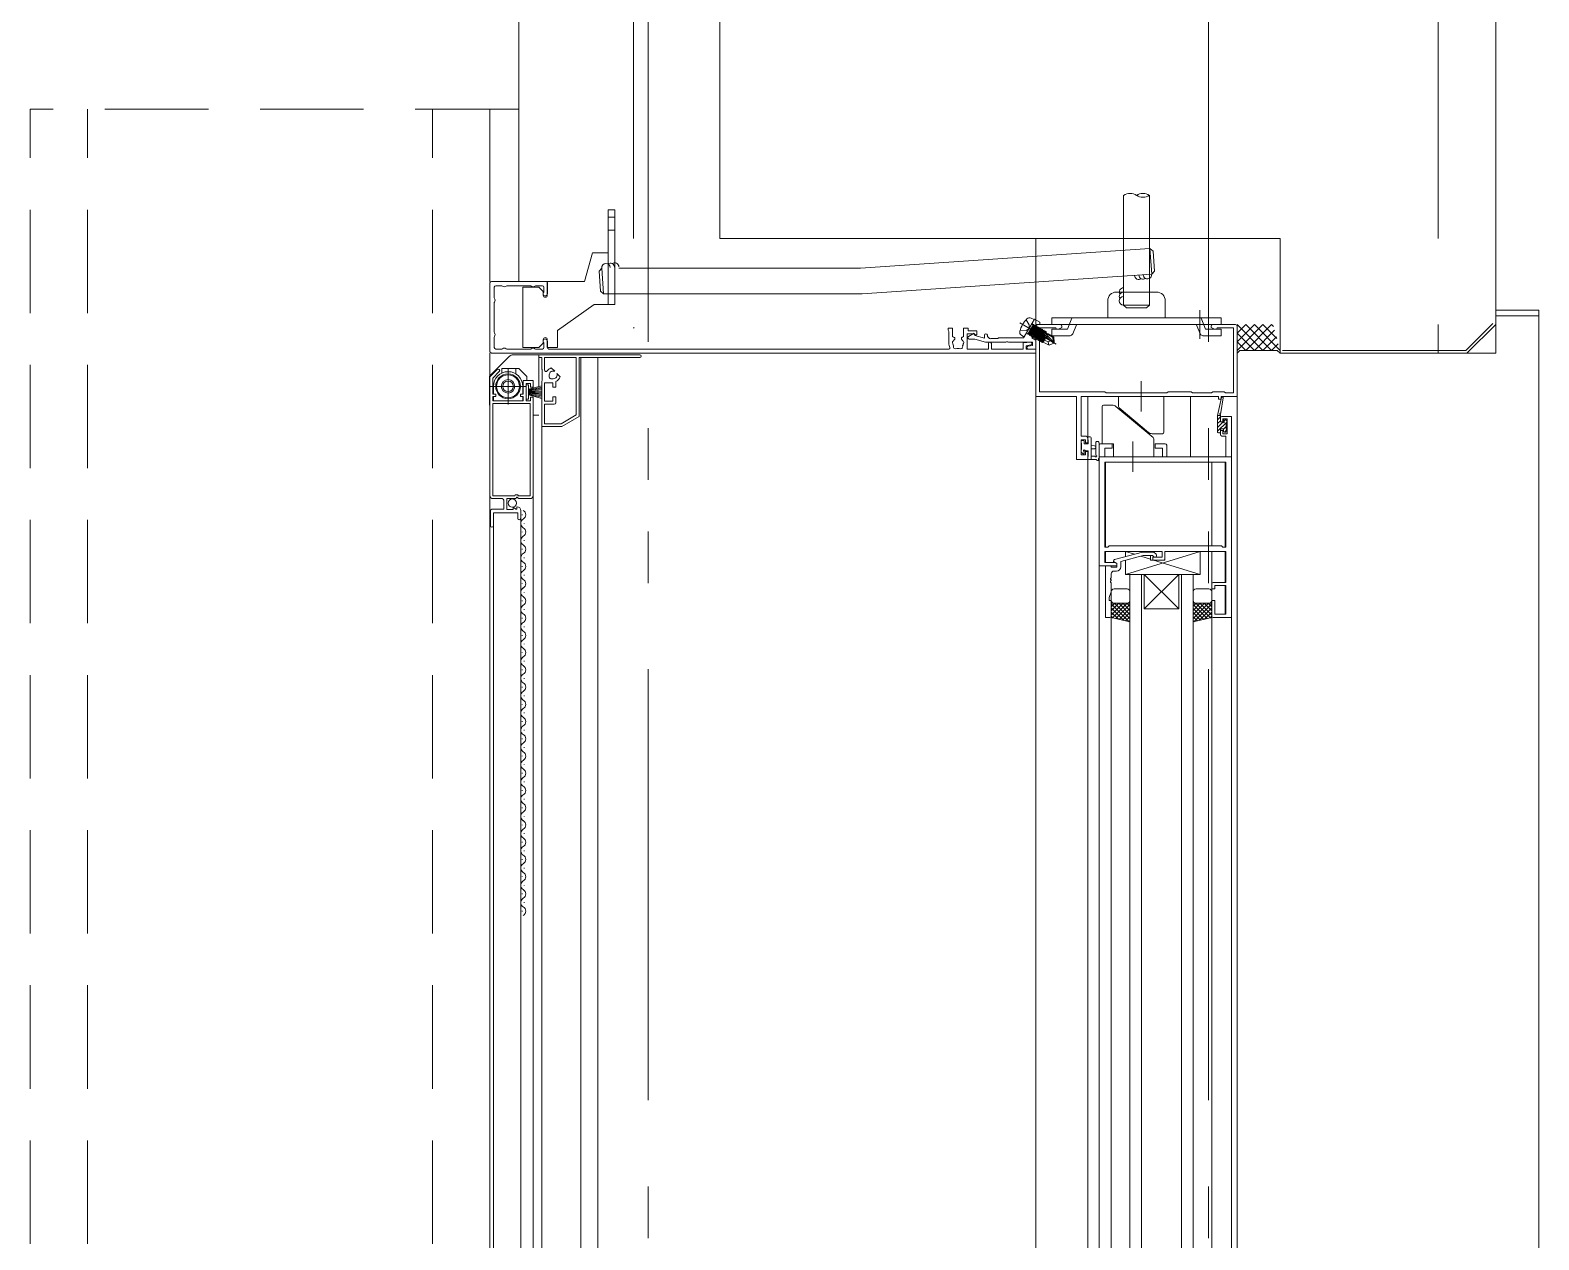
# Model space of a CAD drawing. Units: millimetres at full size. Extents: x -12803 to 120774, y -9413 to 101127.
# Drawn here: x 115659 to 116184, y 10758 to 11179 of the extents above; entities that cross this region are included whole.
import ezdxf

# ---------------------------------------------------------------- set-up
doc = ezdxf.new("R2010")
doc.units = ezdxf.units.MM
doc.header["$LTSCALE"] = 30
for name, pattern in [('DASHED1', [1.8, 1.2, -0.6]), ('DASHED3', [4, 3, -1]), ('DOUBLE_CHAIN1', [8.8, 5, -1, 0.6, -0.6, 0.6, -1])]:
    doc.linetypes.add(name, pattern=pattern)
doc.layers.add('0-0_NoName', color=7, linetype='Continuous')
for name, color, linetype, lineweight in [('2-0_通芯', 7, 'DOUBLE_CHAIN1', 15), ('2-1_躯体', 7, 'Continuous', 15), ('2-3_間仕切り', 7, 'Continuous', 15), ('2-A_建具', 7, 'Continuous', 15)]:
    doc.layers.add(name, color=color, linetype=linetype, lineweight=lineweight)

# ---------------------------------------------------------------- blocks, each defined once
blk = doc.blocks.new('グループ部品-732')
at = {"layer": '2-1_躯体', "linetype": 'DASHED3'}
blk.add_line((116149.36, 12036.41), (116149.36, 11066.41), dxfattribs=at)
at = {"layer": '2-1_躯体'}
for p, q in [((116169.36, 12036.41), (116169.36, 11066.41)), ((115899.36, 11276.41), (115899.36, 11106.41)), ((116094.36, 11066.41), (116169.36, 11066.41))]:
    blk.add_line(p, q, dxfattribs=at)
blk.add_lwpolyline([(115899.36, 11106.41), (116094.36, 11106.41), (116094.36, 11066.41)], dxfattribs=at)
at = {"layer": '2-3_間仕切り'}
for p, q in [((115869.36, 11246.41), (115869.36, 11106.41)), ((115829.36, 11206.41), (115829.36, 11091.41))]:
    blk.add_line(p, q, dxfattribs=at)
at = {"layer": '2-A_建具', "linetype": 'DASHED1'}
for p, q in [((115659.36, 10216.41), (115659.36, 11151.41)), ((115829.36, 11151.41), (115659.36, 11151.41)), ((115679.36, 10216.41), (115679.36, 11151.41)), ((115799.36, 10216.41), (115799.36, 11151.41))]:
    blk.add_line(p, q, dxfattribs=at)
at = {"layer": '2-A_建具'}
for p, q in [((115819.36, 11151.41), (115819.36, 11091.41)), ((116039.86, 11121.41), (116039.86, 11083.21)), ((116048.86, 11121.41), (116048.86, 11083.21)), ((115860.51, 11116.41), (115860.51, 11083.41)), ((115862.81, 11116.41), (115860.51, 11116.41)), ((115862.81, 11083.41), (115862.81, 11116.41)), ((115862.81, 11113.76), (115860.51, 11113.76)), ((115862.81, 11109.26), (115860.51, 11109.26)), ((115989.36, 11106.41), (116084.36, 11106.41)), ((116009.36, 10296.41), (116009.36, 11106.41)), ((115854.99, 11101.41), (115852.31, 11091.41)), ((115854.99, 11101.41), (115860.51, 11101.41)), ((116049.05, 11102.9), (115948.25, 11096.1)), ((116049.66, 11093.92), (116049.05, 11102.9)), ((115858.25, 11096.1), (115857.32, 11095.03)), ((115858.25, 11096.1), (115858.86, 11087.12)), ((115948.25, 11096.1), (115864.24, 11096.1)), ((116049.66, 11093.92), (115948.86, 11087.12)), ((116049.66, 11093.92), (116050.59, 11094.99)), ((115819.36, 11066.91), (115819.36, 11090.91)), ((115852.31, 11091.41), (115819.86, 11091.41)), ((115836.41, 11089.41), (115830.81, 11089.41)), ((115830.81, 11089.41), (115830.81, 11068.41)), ((115837.91, 11087.91), (115836.41, 11089.41)), ((115839.31, 11091.41), (115839.31, 11086.61)), ((115839.36, 11090.91), (115839.36, 11087.16)), ((115837.91, 11086.61), (115837.91, 11087.91)), ((115855.66, 11083.41), (115862.81, 11083.41)), ((115948.86, 11087.12), (115858.86, 11087.12)), ((116034.36, 11078.71), (116034.36, 11084.71)), ((116037.36, 11087.71), (116051.36, 11087.71)), ((116039.86, 11083.21), (116040.86, 11082.21)), ((116039.86, 11083.21), (116048.86, 11083.21)), ((116054.36, 11078.71), (116054.36, 11084.71)), ((116008.71, 11078.14), (116005.21, 11072.08)), ((116008.71, 11078.14), (116007.69, 11078.62)), ((116014.86, 11078.71), (116073.86, 11078.71)), ((116014.86, 11076.41), (116014.86, 11078.71)), ((116020.96, 11076.34), (116021.89, 11078.64)), ((116066.36, 11081.41), (116066.36, 11071.41)), ((116073.86, 11076.41), (116073.86, 11078.71)), ((116169.36, 11081.41), (116184.36, 11081.41)), ((116169.36, 11079.41), (116184.36, 11079.41)), ((116184.36, 10321.41), (116184.36, 11081.41)), ((115869.56, 11075.21), (115869.36, 11075.41)), ((116007.96, 11074.53), (116003.71, 11076.99)), ((116005.21, 11072.08), (116004.29, 11072.72)), ((116006.52, 11073.36), (116006.7, 11073.26)), ((116008.55, 11076.47), (116006.57, 11073.05)), ((116006.65, 11073), (116007.03, 11073.22)), ((116007.46, 11074.59), (116007.03, 11073.22)), ((116007.1, 11073.18), (116007.03, 11073.22)), ((116007.25, 11072.65), (116008.63, 11076.43)), ((116007.25, 11072.65), (116007.63, 11072.87)), ((116008.63, 11075.99), (116007.63, 11072.87)), ((116007.71, 11072.83), (116007.63, 11072.87)), ((116007.71, 11072.83), (116008.7, 11075.95)), ((116007.71, 11072.39), (116007.86, 11072.3)), ((116007.86, 11072.3), (116009.23, 11076.08)), ((116007.86, 11072.3), (116008.24, 11072.52)), ((116009.23, 11075.64), (116008.24, 11072.52)), ((116008.32, 11072.48), (116008.24, 11072.52)), ((116008.25, 11076.36), (116008.43, 11076.26)), ((116008.55, 11076.47), (116008.63, 11076.43)), ((116008.63, 11076.43), (116008.63, 11075.99)), ((116008.7, 11075.95), (116008.63, 11075.99)), ((116009.08, 11076.17), (116008.7, 11075.95)), ((116009.87, 11073.43), (116008.83, 11074.03)), ((116010.29, 11075.47), (116008.92, 11071.69)), ((116008.92, 11072.13), (116009.92, 11075.25)), ((116009.07, 11071.6), (116010.45, 11075.38)), ((116009.08, 11076.17), (116009.23, 11076.08)), ((116009.23, 11076.08), (116009.23, 11075.64)), ((116009.31, 11075.6), (116009.23, 11075.64)), ((116009.69, 11075.82), (116009.31, 11075.6)), ((116017.86, 11076.41), (116009.36, 11076.41)), ((116010.45, 11074.94), (116009.45, 11071.82)), ((116010.9, 11075.12), (116009.53, 11071.34)), ((116009.53, 11071.78), (116010.52, 11074.9)), ((116009.68, 11071.25), (116011.05, 11075.03)), ((116009.92, 11075.25), (116009.84, 11075.29)), ((116010.29, 11075.47), (116009.92, 11075.25)), ((116011.05, 11074.59), (116010.06, 11071.47)), ((116011.51, 11074.77), (116010.13, 11070.99)), ((116010.13, 11071.43), (116011.13, 11074.55)), ((116010.29, 11075.47), (116010.45, 11075.38)), ((116010.29, 11070.9), (116011.66, 11074.68)), ((116010.45, 11075.38), (116010.45, 11074.94)), ((116010.52, 11074.9), (116010.45, 11074.94)), ((116010.9, 11075.12), (116010.52, 11074.9)), ((116011.66, 11074.24), (116010.66, 11071.12)), ((116010.73, 11072.93), (116016.42, 11069.65)), ((116012.11, 11074.42), (116010.74, 11070.64)), ((116010.74, 11071.08), (116011.73, 11074.2)), ((116010.89, 11070.55), (116012.26, 11074.33)), ((116010.9, 11075.12), (116011.05, 11075.03)), ((116011.05, 11075.03), (116011.05, 11074.59)), ((116011.13, 11074.55), (116011.05, 11074.59)), ((116011.51, 11074.77), (116011.13, 11074.55)), ((116012.26, 11073.89), (116011.27, 11070.77)), ((116011.35, 11070.73), (116012.34, 11073.85)), ((116012.32, 11072.96), (116011.35, 11070.29)), ((116011.5, 11070.2), (116012.45, 11072.82)), ((116011.51, 11074.77), (116011.66, 11074.68)), ((116011.66, 11074.68), (116011.66, 11074.24)), ((116011.73, 11074.2), (116011.66, 11074.24)), ((116012.11, 11074.42), (116011.73, 11074.2)), ((116012.59, 11072.67), (116011.88, 11070.42)), ((116012.11, 11074.42), (116012.26, 11074.33)), ((116014.31, 11070.86), (116012.23, 11073.06)), ((116012.26, 11074.33), (116012.26, 11073.89)), ((116012.34, 11073.85), (116012.26, 11073.89)), ((116012.72, 11074.07), (116012.34, 11073.85)), ((116012.72, 11074.07), (116012.5, 11073.47)), ((116012.65, 11073.38), (116012.87, 11073.98)), ((116012.72, 11074.07), (116012.87, 11073.98)), ((116013.56, 11073.15), (116012.87, 11073.54)), ((116013.58, 11073.19), (116013.43, 11072.93)), ((116014.86, 11076.41), (116073.86, 11076.41)), ((116014.86, 11074.84), (116020.36, 11074.84)), ((116014.86, 11072.54), (116014.86, 11074.84)), ((116021.23, 11072.54), (116014.86, 11072.54)), ((116020.36, 11074.84), (116020.96, 11076.34)), ((116022.16, 11073.16), (116023.44, 11076.34)), ((116066.55, 11073.16), (116065.27, 11076.33)), ((116067.48, 11072.53), (116073.86, 11072.53)), ((116073.86, 11074.83), (116068.36, 11074.83)), ((116070.86, 11076.41), (116078.86, 11076.41)), ((116073.86, 11072.53), (116073.86, 11074.83)), ((116088.36, 11076.41), (116079.36, 11067.41)), ((116085.36, 11076.41), (116079.36, 11070.41)), ((116082.36, 11076.41), (116079.36, 11073.41)), ((116079.36, 11076.41), (116088.36, 11067.41)), ((116079.36, 11075.91), (116079.36, 10326.91)), ((116079.36, 11073.41), (116085.36, 11067.41)), ((116091.36, 11076.41), (116082.36, 11067.41)), ((116082.36, 11076.41), (116091.36, 11067.41)), ((116085.36, 11076.41), (116094.36, 11067.41)), ((116092.4, 11074.45), (116085.36, 11067.41)), ((116088.36, 11076.41), (116093.2, 11071.56)), ((116091.36, 11076.41), (116092.05, 11075.72)), ((115830.81, 11068.41), (115836.41, 11068.41)), ((115836.41, 11068.41), (115837.91, 11069.91)), ((115837.91, 11069.91), (115837.91, 11071.21)), ((115839.31, 11071.21), (115839.31, 11068.41)), ((115839.31, 11068.41), (115842.81, 11068.41)), ((115839.36, 11070.66), (115839.36, 11068.41)), ((115839.87, 11067.91), (115979.03, 11067.91)), ((115980.41, 11069.83), (115980.47, 11069.71)), ((115980.64, 11070.71), (115980.55, 11070.62)), ((115980.67, 11069.06), (115980.68, 11068.91)), ((115981.11, 11071.61), (115981.11, 11071.47)), ((115981.85, 11068.09), (115982, 11068.13)), ((115982.51, 11068.13), (115982.66, 11068.09)), ((115983.41, 11071.47), (115983.41, 11071.61)), ((115983.83, 11068.91), (115983.84, 11069.06)), ((115983.96, 11070.62), (115983.87, 11070.71)), ((115984.05, 11069.71), (115984.1, 11069.83)), ((116008.47, 11071.95), (116008.85, 11072.17)), ((116008.92, 11072.13), (116008.85, 11072.17)), ((116008.92, 11071.69), (116008.92, 11072.13)), ((116008.92, 11071.69), (116009.07, 11071.6)), ((116009.07, 11071.6), (116009.45, 11071.82)), ((116009.53, 11071.78), (116009.45, 11071.82)), ((116009.53, 11071.34), (116009.53, 11071.78)), ((116009.53, 11071.34), (116009.68, 11071.25)), ((116009.68, 11071.25), (116010.06, 11071.47)), ((116010.13, 11071.43), (116010.06, 11071.47)), ((116010.13, 11070.99), (116010.13, 11071.43)), ((116010.13, 11070.99), (116010.29, 11070.9)), ((116010.29, 11070.9), (116010.66, 11071.12)), ((116010.74, 11071.08), (116010.66, 11071.12)), ((116010.74, 11070.64), (116010.74, 11071.08)), ((116010.74, 11070.64), (116010.89, 11070.55)), ((116010.89, 11070.55), (116011.27, 11070.77)), ((116011.35, 11070.73), (116011.27, 11070.77)), ((116011.35, 11070.29), (116011.35, 11070.73)), ((116011.35, 11070.29), (116011.5, 11070.2)), ((116011.5, 11070.2), (116011.88, 11070.42)), ((116011.95, 11070.38), (116011.88, 11070.42)), ((116013.02, 11072.22), (116011.93, 11070.33)), ((116011.93, 11070.33), (116013.92, 11069.19)), ((116013.62, 11070.45), (116013.85, 11069.23)), ((116013.92, 11069.19), (116015.54, 11069.98)), ((116014.31, 11070.86), (116015.54, 11069.98)), ((116015.25, 11071.88), (116015.38, 11070.42)), ((116015.38, 11070.42), (116015.69, 11070.24)), ((116015.69, 11070.24), (116015.54, 11069.98)), ((116015.57, 11072.05), (116015.69, 11070.24)), ((116079.36, 11070.41), (116082.36, 11067.41)), ((116093.05, 11072.11), (116088.36, 11067.41)), ((116093.7, 11069.76), (116091.36, 11067.41)), ((115819.86, 11066.41), (115819.36, 11066.91)), ((115819.36, 11066.41), (115819.36, 10336.41)), ((115819.45, 11058.7), (115826.16, 11065.42)), ((115819.45, 11058.7), (115826.07, 11065.32)), ((116009.36, 11066.41), (115819.86, 11066.41)), ((115827.48, 11065.91), (115836.66, 11065.91)), ((115836.36, 11064.91), (115836.36, 11065.91)), ((115836.36, 11065.91), (115871.46, 11065.91)), ((115836.36, 11064.91), (115836.36, 11054.85)), ((115837.36, 11064.91), (115836.36, 11064.91)), ((115837.36, 11060.94), (115837.36, 11064.91)), ((115838.36, 11064.91), (115849.36, 11064.91)), ((115838.36, 11060.57), (115838.36, 11064.91)), ((115849.36, 11064.91), (115849.36, 11044.95)), ((115850.36, 11064.91), (115850.36, 11044.37)), ((115871.46, 11064.91), (115850.36, 11064.91)), ((115850.96, 10701.41), (115850.96, 11064.91)), ((115856.86, 10701.41), (115856.86, 11064.91)), ((115819.16, 11048.71), (115819.16, 11058.02)), ((115819.16, 11048.71), (115819.16, 11058.02)), ((115829.36, 11061.11), (115823.46, 11061.11)), ((115823.46, 11059.51), (115823.46, 11061.11)), ((115825.66, 11048.61), (115825.66, 11061.21)), ((115828.36, 11059.24), (115828.36, 11061.11)), ((115832.16, 11058.31), (115829.36, 11061.11)), ((115832.16, 11056.91), (115832.16, 11058.31)), ((115837.56, 11060.74), (115837.36, 11060.94)), ((115837.36, 11056.74), (115837.56, 11056.94)), ((115837.36, 11040.91), (115837.36, 11056.74)), ((115837.56, 11056.94), (115837.56, 11060.74)), ((115840.01, 11058.06), (115840.01, 11058.91)), ((115841.36, 11057.56), (115840.51, 11057.56)), ((115841.88, 11060.16), (115840.71, 11061.32)), ((115842.26, 11054.61), (115842.26, 11056.58)), ((115843.77, 11058.26), (115842.6, 11059.43)), ((116045.98, 11056.73), (116045.98, 11046.1)), ((115819.36, 11054.91), (115831.96, 11054.91)), ((115820.56, 11054.91), (115820.56, 11052.23)), ((115820.56, 11051.39), (115820.56, 11049.91)), ((115830.76, 11054.91), (115830.76, 11052.23)), ((115830.76, 11051.39), (115830.76, 11049.91)), ((115832.81, 11053.91), (115837.36, 11055.12)), ((115837.36, 11054.68), (115832.81, 11053.71)), ((115832.81, 11053.51), (115837.36, 11054.23)), ((115837.36, 11053.79), (115832.81, 11053.31)), ((115832.81, 11053.11), (115837.36, 11053.35)), ((115837.36, 11052.91), (115832.81, 11052.91)), ((115832.81, 11052.71), (115837.36, 11052.47)), ((115837.36, 11052.03), (115832.81, 11052.51)), ((115832.81, 11052.31), (115837.36, 11051.59)), ((115837.36, 11051.14), (115832.81, 11052.11)), ((115832.81, 11051.91), (115837.36, 11050.7)), ((115838.36, 11056.08), (115841.26, 11056.11)), ((115838.36, 11049.71), (115838.36, 11056.08)), ((115841.26, 11056.11), (115841.26, 11054.61)), ((115841.26, 11054.61), (115842.26, 11054.61)), ((116027.36, 11051.41), (116027.36, 11034.91)), ((116038.11, 11051.41), (116038.11, 11047.84)), ((116053.86, 11038.91), (116053.86, 11051.41)), ((116063.16, 11051.41), (116063.16, 11030.41)), ((115834.36, 11049.06), (115834.36, 10701.41)), ((115837.36, 11049.06), (115837.36, 10358.61)), ((115841.26, 11049.71), (115838.36, 11049.71)), ((115838.36, 11048.71), (115841.76, 11048.71)), ((115838.36, 11041.91), (115838.36, 11048.71)), ((115841.26, 11051.21), (115841.26, 11049.71)), ((115842.26, 11051.21), (115841.26, 11051.21)), ((115842.26, 11049.21), (115842.26, 11051.21)), ((116032.36, 11047.91), (116032.36, 11034.91)), ((116035.92, 11048.41), (116032.86, 11048.41)), ((116050.18, 11037.06), (116037.21, 11047.94)), ((116038.28, 11047.46), (116048.51, 11038.88)), ((116072.56, 11044.71), (116073.96, 11050.98)), ((116073.74, 11045.82), (116074.55, 11050.86)), ((115836.36, 11044.91), (115834.36, 11044.91)), ((115844.36, 11040.91), (115837.36, 11040.91)), ((115844.09, 11041.91), (115838.36, 11041.91)), ((115849.36, 11044.95), (115844.09, 11041.91)), ((115850.36, 11044.37), (115844.36, 11040.91)), ((116072.56, 11044.66), (116072.61, 11044.71)), ((116072.56, 11043.31), (116073.56, 11044.31)), ((116072.56, 11041.96), (116073.56, 11042.96)), ((116072.56, 11039.27), (116075.76, 11042.47)), ((116072.56, 11040.62), (116074.38, 11042.44)), ((116073.56, 11044.71), (116073.57, 11044.8)), ((116074.66, 11043.31), (116074.66, 11042.97)), ((116074.66, 11040.02), (116075.56, 11040.92)), ((116074.72, 11042.78), (116075.32, 11043.38)), ((116075.67, 11043.02), (116075.17, 11043.52)), ((116075.56, 11040.01), (116075.56, 11042.01)), ((116075.76, 11042.21), (116075.76, 11042.81)), ((116025.06, 11035.81), (116025.06, 11035.31)), ((116025.86, 11036.11), (116025.36, 11036.11)), ((116028.26, 11037.31), (116027.66, 11037.31)), ((116028.56, 11029.41), (116028.56, 11037.01)), ((116043.06, 11035.73), (116043.06, 11025.1)), ((116049.8, 11038.41), (116053.36, 11038.41)), ((116050.36, 11030.41), (116050.36, 11036.68)), ((116072.86, 11038.71), (116073.26, 11038.71)), ((116073.37, 11038.73), (116073.53, 11038.9)), ((116073.56, 11039.01), (116073.56, 11040.11)), ((116074.96, 11039.01), (116075.46, 11039.01)), ((116074.99, 11039.01), (116075.76, 11039.78)), ((116075.76, 11039.31), (116075.76, 11039.81)), ((116025.06, 11032.81), (116025.06, 11032.21)), ((116025.14, 11032), (116025.64, 11031.5)), ((116025.26, 11035.11), (116025.26, 11033.01)), ((116026.16, 11031.71), (116026.16, 11032.05)), ((116027.36, 11032.51), (116027.36, 10370.31)), ((116028.56, 11034.31), (116029.7, 11034.21)), ((116028.56, 11033.11), (116029.7, 11033.21)), ((116029.74, 11030.61), (116028.56, 11030.61)), ((116030.16, 11035.14), (116030.15, 11031.18)), ((116031.36, 11035.14), (116031.36, 10367.68)), ((116077.36, 11030.41), (116031.36, 11030.41)), ((116036.36, 11034.91), (116031.86, 11034.91)), ((116036.36, 11030.41), (116036.36, 11034.91)), ((116054.86, 11030.41), (116054.86, 11034.41)), ((116027.66, 11029.41), (116030.34, 11029.41)), ((116033.56, 11028.48), (116033.56, 10998.91)), ((116070.56, 11028.48), (116070.56, 10999.34)), ((116075.16, 11028.48), (116075.16, 10998.91)), ((115823.66, 11015.81), (115820.36, 11015.81)), ((115828.56, 11016.11), (115828.26, 11015.81)), ((115819.56, 11006.41), (115819.56, 11011.61)), ((115820.56, 11010.85), (115820.56, 10701.41)), ((115827.8, 11012.65), (115828.23, 11012.22)), ((115828.73, 11012.51), (115828.66, 11012.76)), ((115830.06, 11011.71), (115830.06, 11008.91)), ((115830.56, 11010.31), (115830.56, 11010.11)), ((115830.06, 10701.41), (115830.06, 11008.91)), ((115830.56, 11004.31), (115830.56, 11004.11)), ((115831.32, 11007.31), (115831.32, 11007.11)), ((115831.32, 11001.31), (115831.32, 11001.11)), ((115830.56, 10998.31), (115830.56, 10998.11)), ((115831.32, 10995.31), (115831.32, 10995.11)), ((116033.56, 10997.41), (116033.56, 10993.61)), ((116040.56, 10997.41), (116040.56, 10995.63)), ((116043.65, 10996.46), (116040.56, 10997.41)), ((116040.56, 10989.41), (116066.56, 10997.41)), ((116040.56, 10994.39), (116040.56, 10989.41)), ((116049.26, 10994.73), (116045.81, 10995.79)), ((116049.26, 10997.21), (116049.26, 10997.41)), ((116066.56, 10989.41), (116050.31, 10994.41)), ((116066.56, 10989.41), (116066.56, 10997.41)), ((116070.56, 10997.41), (116070.56, 10405.41)), ((116075.16, 10997.41), (116075.16, 10986.61)), ((115830.56, 10992.31), (115830.56, 10992.11)), ((115831.32, 10989.31), (115831.32, 10989.11)), ((116037.56, 10992.41), (116031.36, 10992.41)), ((116035.56, 10988.37), (116035.56, 10989.61)), ((116036.56, 10990.61), (116037.36, 10990.61)), ((116066.56, 10989.41), (116040.56, 10989.41)), ((116041.16, 10989.41), (116065.16, 10989.41)), ((116042.06, 10989.41), (116042.06, 10413.41)), ((116046.06, 10989.41), (116046.06, 10413.41)), ((116047.06, 10977.41), (116047.06, 10989.41)), ((116047.06, 10977.41), (116059.06, 10989.41)), ((116059.06, 10977.41), (116047.06, 10989.41)), ((116059.06, 10989.41), (116059.06, 10977.41)), ((116060.06, 10413.41), (116060.06, 10989.41)), ((116064.06, 10413.41), (116064.06, 10989.41)), ((115830.56, 10986.31), (115830.56, 10986.11)), ((115831.32, 10983.31), (115831.32, 10983.11)), ((116035.44, 10987.19), (116035.56, 10987.37)), ((116035.56, 10987.37), (116035.56, 10987.45)), ((116035.56, 10983.41), (116035.56, 10980.41)), ((116041.06, 10984.41), (116036.56, 10984.41)), ((116042.06, 10980.41), (116042.06, 10983.41)), ((116064.06, 10980.41), (116064.06, 10983.41)), ((116065.06, 10984.41), (116069.56, 10984.41)), ((116070.56, 10983.41), (116070.56, 10980.41)), ((116075.16, 10985.61), (116075.16, 10975.61)), ((115830.56, 10980.31), (115830.56, 10980.11)), ((116035.56, 10980.41), (116035.56, 10422.41)), ((116042.06, 10979.41), (116035.56, 10979.41)), ((116039.67, 10979.41), (116035.56, 10975.29)), ((116038.26, 10979.41), (116035.56, 10976.71)), ((116036.84, 10979.41), (116035.56, 10978.12)), ((116035.56, 10979.18), (116041.76, 10972.98)), ((116035.56, 10977.77), (116039.92, 10973.4)), ((116041.09, 10979.41), (116035.99, 10974.31)), ((116036.56, 10979.41), (116041.06, 10979.41)), ((116036.74, 10979.41), (116042.06, 10974.1)), ((116042.06, 10978.97), (116037.14, 10974.05)), ((116038.16, 10979.41), (116042.06, 10975.51)), ((116039.57, 10979.41), (116042.06, 10976.92)), ((116040.99, 10979.41), (116042.06, 10978.34)), ((116069.37, 10979.41), (116064.06, 10974.1)), ((116067.96, 10979.41), (116064.06, 10975.51)), ((116066.54, 10979.41), (116064.06, 10976.92)), ((116064.06, 10979.41), (116070.56, 10979.41)), ((116065.13, 10979.41), (116064.06, 10978.34)), ((116064.06, 10978.97), (116068.98, 10974.05)), ((116070.56, 10979.18), (116064.35, 10972.98)), ((116065.03, 10979.41), (116070.13, 10974.31)), ((116069.56, 10979.41), (116065.06, 10979.41)), ((116070.56, 10977.77), (116066.19, 10973.4)), ((116066.44, 10979.41), (116070.56, 10975.29)), ((116067.86, 10979.41), (116070.56, 10976.71)), ((116069.27, 10979.41), (116070.56, 10978.12)), ((115830.56, 10974.31), (115830.56, 10974.11)), ((115831.32, 10977.31), (115831.32, 10977.11)), ((116035.56, 10976.35), (116038.08, 10973.83)), ((116035.56, 10974.94), (116036.24, 10974.25)), ((116035.56, 10974.41), (116042.06, 10972.91)), ((116042.06, 10977.55), (116038.28, 10973.78)), ((116042.06, 10976.14), (116039.43, 10973.52)), ((116042.06, 10974.72), (116040.58, 10973.25)), ((116042.06, 10973.31), (116041.73, 10972.99)), ((116047.06, 10977.41), (116059.06, 10977.41)), ((116064.06, 10977.55), (116067.83, 10973.78)), ((116064.06, 10976.14), (116066.68, 10973.52)), ((116064.06, 10974.72), (116065.53, 10973.25)), ((116070.56, 10974.41), (116064.06, 10972.91)), ((116064.06, 10973.31), (116064.38, 10972.99)), ((116070.56, 10976.35), (116068.03, 10973.83)), ((116070.56, 10974.94), (116069.87, 10974.25)), ((116071.06, 10974.41), (116077.36, 10974.41)), ((115830.56, 10968.31), (115830.56, 10968.11)), ((115831.32, 10971.31), (115831.32, 10971.11)), ((115830.56, 10962.31), (115830.56, 10962.11)), ((115831.32, 10965.31), (115831.32, 10965.11)), ((115831.32, 10959.31), (115831.32, 10959.11)), ((115830.56, 10956.31), (115830.56, 10956.11)), ((115831.32, 10953.31), (115831.32, 10953.11)), ((115830.56, 10950.31), (115830.56, 10950.11)), ((115831.32, 10947.31), (115831.32, 10947.11)), ((115830.56, 10944.31), (115830.56, 10944.11)), ((115831.32, 10941.31), (115831.32, 10941.11)), ((115830.56, 10938.31), (115830.56, 10938.11)), ((115830.56, 10932.31), (115830.56, 10932.11)), ((115831.32, 10935.31), (115831.32, 10935.11)), ((115830.56, 10926.31), (115830.56, 10926.11)), ((115831.32, 10929.31), (115831.32, 10929.11)), ((115830.56, 10920.31), (115830.56, 10920.11)), ((115831.32, 10923.31), (115831.32, 10923.11)), ((115831.32, 10917.31), (115831.32, 10917.11)), ((115830.56, 10914.31), (115830.56, 10914.11)), ((115831.32, 10911.31), (115831.32, 10911.11)), ((115830.56, 10908.31), (115830.56, 10908.11)), ((115831.32, 10905.31), (115831.32, 10905.11)), ((115830.56, 10902.31), (115830.56, 10902.11)), ((115831.32, 10899.31), (115831.32, 10899.11)), ((115830.56, 10896.31), (115830.56, 10896.11)), ((115830.56, 10890.31), (115830.56, 10890.11)), ((115831.32, 10893.31), (115831.32, 10893.11)), ((115830.56, 10884.31), (115830.56, 10884.11)), ((115831.32, 10887.31), (115831.32, 10887.11)), ((115830.56, 10878.31), (115830.56, 10878.11)), ((115831.32, 10881.31), (115831.32, 10881.11)), ((115831.32, 10875.31), (115831.32, 10875.11)), ((115830.56, 10872.31), (115830.56, 10872.11))]:
    blk.add_line(p, q, dxfattribs=at)
for points in [[(116050.59, 11094.99), (116050.12, 11101.97), (116049.05, 11102.9)], [(115857.32, 11095.03), (115857.79, 11088.05), (115858.86, 11087.12)], [(115820.86, 11089.41), (115820.86, 11085.74), (115820.93, 11085.55)], [(115823.72, 11089.84), (115823.53, 11089.91), (115821.36, 11089.91)], [(115833.72, 11089.84), (115833.53, 11089.91), (115825.19, 11089.91), (115825, 11089.84)], [(115837.66, 11089.91), (115835.19, 11089.91), (115835, 11089.84)], [(115838.07, 11087.69), (115838.16, 11087.9), (115838.16, 11089.41)], [(115820.93, 11084.27), (115820.86, 11084.08), (115820.86, 11073.74), (115820.93, 11073.55)], [(115842.81, 11068.41), (115842.81, 11074.41), (115855.66, 11083.41)], [(116040.86, 11082.21), (116047.86, 11082.21), (116048.86, 11083.21)], [(115993.66, 11071.51), (115996.06, 11071.51), (115996.36, 11071.81), (116005.06, 11071.81), (116006.74, 11074.72), (116006.93, 11074.82), (116007.21, 11075.29), (116007.19, 11075.51), (116008.81, 11078.32), (116010.76, 11077.2), (116010.76, 11076.41)], [(116005.93, 11078.07), (116007.05, 11076.38), (116007.01, 11075.08)], [(116068.36, 11074.83), (116067.75, 11076.33), (116066.82, 11078.63)], [(115820.93, 11072.27), (115820.86, 11072.08), (115820.86, 11068.41)], [(115979.06, 11069.91), (115979.06, 11073.99), (115978.76, 11074.51), (115978.76, 11075.21), (115980.36, 11075.21), (115980.36, 11072.31), (115980.68, 11072.01)], [(115983.83, 11072.01), (115984.16, 11072.31), (115984.16, 11075.21), (115985.76, 11075.21), (115985.76, 11074.21), (115988.76, 11074.21), (115988.76, 11072.81), (115988.26, 11072.81), (115987.69, 11073.21), (115985.46, 11073.21), (115985.46, 11067.91), (115992.86, 11067.91), (115992.86, 11069.81)], [(115985.91, 11072.24), (115987.85, 11073.37), (115988.06, 11072.57), (115991.46, 11071.66), (115991.46, 11072.71)], [(116003.88, 11074.52), (116005.91, 11074.39), (116007.01, 11075.08)], [(116006.57, 11073.05), (116006.65, 11073), (116006.82, 11073.47)], [(116008.31, 11076.05), (116007.1, 11072.74), (116007.25, 11072.65)], [(116007.1, 11072.74), (116007.1, 11073.18), (116007.66, 11074.93)], [(116009.08, 11076.17), (116007.71, 11072.39), (116007.71, 11072.83)], [(116009.36, 11074.26), (116007.93, 11071.79), (116009.36, 11070.96)], [(116009.69, 11075.82), (116008.32, 11072.04), (116008.47, 11071.95), (116009.84, 11075.73)], [(116008.32, 11072.04), (116008.32, 11072.48), (116009.31, 11075.6)], [(116009.69, 11075.82), (116009.84, 11075.73), (116009.84, 11075.29), (116008.85, 11072.17)], [(116016.06, 11075.31), (116010.56, 11075.31), (116010.56, 11053.04), (116033.36, 11053.04), (116033.79, 11052.61), (116054.93, 11052.61), (116055.36, 11053.04), (116063.36, 11053.04), (116063.79, 11052.61), (116070.43, 11052.61), (116070.86, 11053.04), (116074.86, 11053.04), (116075.29, 11052.61), (116078.16, 11052.61), (116078.16, 11075.31), (116072.65, 11075.31)], [(116015.38, 11070.42), (116012.52, 11073.46), (116015.25, 11071.88)], [(116012.87, 11073.98), (116012.87, 11073.54), (116012.79, 11073.3)], [(116013.58, 11073.19), (116015.57, 11072.05), (116015.25, 11071.88)], [(116018.36, 11075.91), (116018.36, 11075.41), (116017.26, 11074.78), (116016.66, 11074.78)], [(116072.06, 11074.78), (116071.45, 11074.78), (116070.36, 11075.41), (116070.36, 11075.91)], [(116094.36, 11066.41), (116159.36, 11066.41), (116169.36, 11076.41)], [(116095.14, 11067.41), (116158.94, 11067.41), (116168.36, 11076.82)], [(115821.36, 11067.91), (115823.53, 11067.91), (115823.72, 11067.98)], [(115825, 11067.98), (115825.19, 11067.91), (115833.53, 11067.91), (115833.72, 11067.98)], [(115835, 11067.98), (115835.19, 11067.91), (115837.66, 11067.91)], [(115838.16, 11068.41), (115838.16, 11069.93), (115838.07, 11070.14)], [(115998.9, 11070.31), (115991.84, 11070.31), (115988.11, 11071.31), (115986.16, 11071.31)], [(115993.86, 11069.81), (115993.86, 11067.91), (116004.86, 11067.91), (116004.86, 11070.08), (116007.41, 11070.31)], [(116006.57, 11068.9), (116008.16, 11069.18), (116008.16, 11070.31), (115999.81, 11070.31), (115999.63, 11070.43), (115999.08, 11070.43), (115998.9, 11070.31)], [(116007.54, 11069.32), (116005.96, 11069.04), (116005.96, 11067.91), (116009.36, 11067.91)], [(116014.4, 11070.81), (116013.62, 11070.45), (116012.34, 11071.03)], [(116079.36, 11066.41), (116080.36, 11067.41), (116093.36, 11067.41), (116094.36, 11066.41)], [(115819.36, 11016.81), (115819.36, 11058.22), (115821.9, 11060.76)], [(115822.61, 11060.06), (115820.36, 11057.8), (115820.36, 11052.21), (115821.36, 11052.21), (115821.36, 11051.41), (115820.36, 11051.41), (115820.36, 11049.91), (115830.96, 11049.91), (115830.96, 11051.41), (115829.96, 11051.41), (115829.96, 11052.21), (115830.96, 11052.21), (115830.96, 11056.91), (115834.36, 11056.91), (115834.36, 11054.66), (115833.46, 11054.66), (115833.46, 11055.91), (115831.96, 11055.91), (115831.96, 11049.91), (115833.46, 11049.91), (115833.46, 11051.16), (115834.36, 11051.16), (115834.36, 11016.81)], [(116027.36, 11029.41), (116023.46, 11029.41), (116023.46, 11051.41), (116009.36, 11051.41)], [(116079.36, 11051.41), (116073.86, 11051.41), (116073.86, 11050.41), (116072.86, 11050.41), (116072.86, 11051.41), (116025.09, 11051.41), (116025.09, 11037.51), (116026.86, 11037.51)], [(115828, 11016.81), (115820.36, 11016.81), (115820.36, 11048.91), (115833.36, 11048.91), (115833.36, 11016.81), (115829.31, 11016.81)], [(116072.56, 11039.01), (116072.56, 11044.71), (116073.56, 11044.71)], [(116074.2, 11042.51), (116073.56, 11042.51), (116073.56, 11044.71)], [(116073.56, 11043.91), (116073.56, 11042.51), (116074.36, 11042.51), (116074.36, 11043.61)], [(116074.36, 11043.61), (116075.86, 11043.61), (116075.86, 11038.41), (116074.36, 11038.41), (116074.36, 11039.51), (116073.56, 11039.51), (116073.56, 11038.11)], [(116077.36, 10358.41), (116077.36, 11044.41), (116074.06, 11044.41)], [(116027.36, 11035.21), (116026.56, 11035.21), (116026.56, 11036.31), (116025.09, 11036.31), (116025.09, 11031.04), (116026.56, 11031.04), (116026.56, 11032.21), (116027.36, 11032.21)], [(116027.56, 11036.21), (116027.56, 11034.91), (116026.16, 11034.91), (116026.16, 11035.81)], [(116073.56, 11040.11), (116074.66, 11040.11), (116074.66, 11039.31)], [(116074.06, 11037.61), (116075.43, 11037.61), (116075.43, 11030.41)], [(116026.62, 11032.51), (116027.56, 11032.51), (116027.56, 11030.51)], [(116033.29, 11030.41), (116033.29, 11033.41), (116035.86, 11033.41), (116035.86, 11034.91)], [(116054.36, 11034.91), (116050.86, 11034.91), (116050.86, 11033.41), (116053.36, 11033.41), (116053.36, 11030.41)], [(115820.06, 11012.11), (115824.16, 11012.11), (115824.16, 11015.31)], [(115828.26, 11015.81), (115825.26, 11015.81), (115825.26, 11012.01), (115827.46, 11012.01), (115827.46, 11012.51)], [(115829.14, 11017.11), (115828.17, 11017.11), (115828, 11016.81)], [(115833.36, 11015.81), (115829.42, 11015.81), (115828.88, 11016.26)], [(115829.06, 11008.91), (115829.06, 11010.91), (115820.56, 11010.91), (115820.56, 11006.41)], [(116036.86, 10993.61), (116033.29, 10993.61), (116033.29, 10997.41), (116053.26, 10997.41), (116053.26, 10995.41), (116050.06, 10995.41), (116050.06, 10994.41), (116053.76, 10994.41)], [(116036.36, 10994.12), (116036.36, 10993.9), (116037.56, 10993.21), (116037.56, 10991.91), (116035.76, 10991.91)], [(116051.18, 10996.43), (116050.4, 10997.21), (116046.46, 10997.21), (116036.73, 10994.6)], [(116038.86, 10992.11), (116038.86, 10993.93), (116046.62, 10996.01), (116049.91, 10996.01), (116050.33, 10995.59)], [(116054.26, 10997.41), (116054.26, 10994.41), (116049.26, 10994.41), (116049.26, 10996.01)], [(116054.26, 10994.91), (116054.26, 10997.41), (116075.43, 10997.41), (116075.43, 10986.61), (116071.06, 10986.61)], [(116033.56, 10992.41), (116033.56, 10974.41), (116035.06, 10974.41)], [(116035.56, 10980.41), (116034.86, 10980.41), (116034.86, 10981.41), (116035.56, 10983.33), (116035.56, 10986.45)], [(116070.56, 10984.41), (116071.56, 10984.41), (116071.56, 10985.61), (116075.43, 10985.61), (116075.43, 10975.61), (116071.56, 10975.61), (116071.56, 10980.41), (116070.56, 10980.41)]]:
    blk.add_lwpolyline(points, dxfattribs=at)
for points in [[(115832.81, 11055.41), (115831.96, 11055.41), (115831.96, 11050.41), (115832.81, 11050.41)], [(116073.93, 10999.34), (116074.36, 10998.91), (116075.43, 10998.91), (116075.43, 11028.48), (116033.29, 11028.48), (116033.29, 10998.91), (116034.36, 10998.91), (116034.79, 10999.34)]]:
    blk.add_lwpolyline(points, close=True, dxfattribs=at)
for centre, radius in [((115825.66, 11054.91), 4.3), ((115825.66, 11054.91), 4), ((115825.66, 11054.91), 2.35), ((115825.66, 11054.91), 1.85), ((115827.16, 11014.26), 1.45)]:
    blk.add_circle(centre, radius, dxfattribs=at)
for centre, radius, start, end in [((116042.11, 11118.1), 4, 55.7711, 124.2289), ((116046.61, 11118.1), 4, 55.7711, 124.2289), ((116046.61, 11124.72), 4, 235.7711, 304.2289), ((115859.75, 11096.2), 1.5, 3.8593, 183.8593), ((115861.25, 11096.3), 1.5, 3.8593, 123.8593), ((115862.74, 11096.4), 1.5, 3.8593, 123.8593), ((116045.17, 11093.62), 1.5, 183.8593, 303.8593), ((116046.67, 11093.72), 1.5, 183.8593, 303.8593), ((116048.16, 11093.82), 1.5, 183.8593, 3.8593), ((115819.86, 11090.91), 0.5, 90, 180), ((115821.36, 11089.41), 0.5, 90, 180), ((115824.36, 11090.61), 1, 230.2849, 309.7151), ((115834.36, 11090.61), 1, 230.2849, 309.7151), ((115837.66, 11089.41), 0.5, 0, 90), ((115838.86, 11090.91), 0.5, 0, 90), ((116039.86, 11087.71), 1.5, 90, 210), ((115820.16, 11084.91), 1, 320.2849, 39.7151), ((115838.61, 11087.16), 0.75, 135.5847, 360), ((115838.61, 11086.61), 0.7, 180, 0), ((116037.36, 11084.71), 3, 89.9988, 179.9984), ((116039.86, 11086.21), 1.5, 90, 210), ((116039.86, 11084.71), 1.5, 90, 270), ((116051.36, 11084.71), 3, 359.9987, 89.9988), ((116012.5, 11071.91), 9, 134.1191, 165.8809), ((116007.14, 11077.44), 1.3, 65, 134.1191), ((115820.16, 11072.91), 1, 320.2849, 39.7151), ((115991.96, 11072.71), 0.5, 360, 180), ((115993.66, 11072.71), 1.2, 180, 270), ((116005.03, 11073.79), 1.3, 165.8809, 235), ((116006.27, 11072.93), 0.5, 60, 150), ((116008.5, 11076.79), 0.5, 150, 240), ((116009.86, 11075.91), 0.5, 90, 180), ((116012.4, 11073.24), 0.248, 60, 227.191), ((116016.06, 11075.01), 0.3, 6.6998, 90), ((116016.66, 11075.08), 0.3, 186.6998, 270), ((116017.86, 11075.91), 0.5, 0, 90), ((116021.23, 11073.54), 1, 270, 337.9966), ((116067.48, 11073.53), 1, 201.9978, 270), ((116070.86, 11075.91), 0.5, 90, 180), ((116072.06, 11075.08), 0.3, 270, 353.3002), ((116072.65, 11075.01), 0.3, 90, 173.3002), ((116078.86, 11075.91), 0.5, 0, 90), ((115821.36, 11068.41), 0.5, 180, 270), ((115824.36, 11067.21), 1, 50.2849, 129.7151), ((115834.36, 11067.21), 1, 50.2849, 129.7151), ((115837.66, 11068.41), 0.5, 270, 360), ((115838.61, 11070.66), 0.75, 0, 224.4153), ((115838.61, 11071.21), 0.7, 0, 180), ((115839.86, 11068.41), 0.5, 180, 270), ((115979.03, 11068.31), 0.4, 270.0001, 26.3878), ((115982.26, 11069.91), 3.2, 180, 206.3878), ((115980.78, 11070.17), 0.5, 116.87, 223.1301), ((115982.26, 11069.91), 1.8, 186.2602, 208.0307), ((115982.26, 11069.91), 1.8, 134.7929, 153.7398), ((115981.4, 11068.68), 0.75, 162.2996, 307.7004), ((115980.71, 11071.61), 0.4, 360, 94.096), ((115980.71, 11071.47), 0.4, 314.7928, 359.9999), ((115982.26, 11069.91), 1.8, 261.9692, 278.0308), ((115983.12, 11068.68), 0.75, 232.2996, 17.7004), ((115983.81, 11071.61), 0.4, 85.904, 180), ((115983.81, 11071.47), 0.4, 180.0001, 225.2072), ((115982.26, 11069.91), 1.8, 26.2602, 45.2071), ((115982.26, 11069.91), 1.8, 331.9693, 353.7398), ((115983.73, 11070.17), 0.5, 316.8699, 63.13), ((115986.16, 11071.81), 0.5, 120, 270), ((115993.36, 11069.81), 0.5, 360, 180), ((116006.66, 11068.41), 0.5, 100, 270), ((116007.46, 11069.81), 0.5, 280, 95), ((115827.48, 11063.91), 2, 90, 135), ((115871.46, 11065.41), 0.5, 270, 90), ((115820.16, 11058), 1, 135.0005, 180), ((115820.16, 11058), 1, 135.0005, 180), ((115825.66, 11054.91), 5.1, 0, 180), ((115822.26, 11060.41), 0.5, 315, 135), ((115838.86, 11060.57), 0.5, 180, 326.4413), ((115841.36, 11058.91), 2.5, 105.0386, 146.4413), ((115841.36, 11058.91), 1.35, 67.3353, 180), ((115840.51, 11058.06), 0.5, 180, 270.0001), ((115841.36, 11058.91), 1.35, 270.0014, 22.6655), ((115841.36, 11058.91), 2.5, 291.1013, 344.9622), ((115820.16, 11048.71), 1, 180, 216.8683), ((115820.16, 11048.71), 1, 180, 216.8665), ((115841.76, 11049.21), 0.5, 270, 0), ((116032.86, 11047.91), 0.5, 90, 180), ((116035.92, 11046.41), 2, 50, 90), ((116038.61, 11047.84), 0.5, 180, 230), ((116074.26, 11050.91), 0.3, 350.8025, 167.3414), ((116073.65, 11045.31), 0.3, 110.8025, 230.8025), ((116073.27, 11044.85), 0.3, 350.8025, 50.8025), ((116073.44, 11045.87), 0.3, 290.8025, 350.8025), ((116074.06, 11043.91), 0.5, 90, 180), ((116074.2, 11042.21), 0.3, 33.0557, 90), ((116074.66, 11042.51), 0.25, 213.0557, 56.9443), ((116074.96, 11043.31), 0.3, 45, 180), ((116074.96, 11042.97), 0.3, 180, 236.9443), ((116075.56, 11042.21), 0.2, 270, 0), ((116075.46, 11042.81), 0.3, 0, 45), ((116025.36, 11035.81), 0.3, 90, 180), ((116025.86, 11035.81), 0.3, 0, 90), ((116026.86, 11037.01), 0.5, 0, 90), ((116027.66, 11037.01), 0.3, 90, 180), ((116027.56, 11036.41), 0.2, 180, 270), ((116028.26, 11037.01), 0.3, 0, 90), ((116030.76, 11035.14), 0.6, 359.9598, 179.9598), ((116049.8, 11040.41), 2, 230, 270), ((116049.86, 11036.68), 0.5, 0, 50), ((116053.36, 11038.91), 0.5, 270, 0), ((116072.86, 11039.01), 0.3, 180, 270), ((116073.26, 11039.01), 0.3, 270, 0), ((116074.06, 11038.11), 0.5, 180, 270), ((116074.96, 11039.31), 0.3, 180, 270), ((116075.46, 11039.31), 0.3, 270, 0), ((116075.56, 11039.81), 0.2, 0, 90), ((116025.26, 11035.31), 0.2, 180, 270), ((116025.26, 11032.81), 0.2, 90, 180), ((116025.36, 11032.21), 0.3, 180, 225), ((116025.86, 11031.71), 0.3, 225, 0), ((116026.16, 11032.51), 0.25, 33.0557, 236.9443), ((116025.86, 11032.05), 0.3, 0, 56.9443), ((116026.62, 11032.81), 0.3, 213.0557, 270), ((116027.56, 11030.31), 0.2, 90, 180), ((116029.66, 11033.71), 0.5, 275.0921, 84.9079), ((116029.74, 11030.31), 0.3, 30, 90), ((116030.26, 11030.61), 0.3, 210, 70.8102), ((116030.45, 11031.18), 0.3, 179.9598, 250.8102), ((116031.86, 11034.41), 0.5, 90, 180), ((116054.36, 11034.41), 0.5, 0, 90), ((116027.66, 11029.71), 0.3, 180, 270), ((116030.34, 11029.11), 0.3, 30, 90), ((116030.86, 11029.41), 0.3, 210, 10.5288), ((116031.45, 11029.52), 0.3, 130.5288, 190.5288), ((116031.06, 11029.98), 0.3, 310.5288, 0), ((115820.36, 11016.81), 1, 180, 270), ((115823.66, 11015.31), 0.5, 0, 90), ((115828.76, 11016.11), 0.2, 50, 180), ((115829.31, 11017.01), 0.2, 150, 270), ((115833.36, 11016.81), 1, 270, 0), ((115820.06, 11011.61), 0.5, 90, 180), ((115827.66, 11012.51), 0.2, 45, 180), ((115828.44, 11012.43), 0.3, 225, 15), ((115828.86, 11012.81), 0.2, 84.8495, 195), ((115828.76, 11011.71), 1.3, 0, 84.7942), ((115830.1, 11010.21), 1.72, 299.2025, 60.7975), ((115820.06, 11006.41), 0.5, 180, 0), ((115829.56, 11008.91), 0.5, 180, 0), ((115831.77, 11007.21), 1.72, 119.2025, 240.7975), ((115830.1, 11004.21), 1.72, 299.2025, 60.7975), ((115831.77, 11001.21), 1.72, 119.2025, 240.7975), ((115830.1, 10998.21), 1.72, 299.2025, 60.7975), ((115831.77, 10995.21), 1.72, 119.2025, 240.7975), ((115830.1, 10992.21), 1.72, 299.2025, 60.7975), ((116036.86, 10994.12), 0.5, 105, 180), ((116050.76, 10996.01), 0.6, 225, 45), ((116053.76, 10994.91), 0.5, 270, 0), ((115831.77, 10989.21), 1.72, 119.2025, 240.7975), ((116035.26, 10992.11), 0.3, 0, 90), ((116035.36, 10988.37), 0.2, 293.5782, 360), ((116035.76, 10992.11), 0.2, 180, 270), ((116036.56, 10989.61), 1, 90, 180), ((116037.36, 10992.11), 1.5, 270, 0), ((115831.77, 10983.21), 1.72, 119.2025, 240.7975), ((115830.1, 10986.21), 1.72, 299.2025, 60.7975), ((116035.56, 10987.91), 0.3, 113.5782, 246.4218), ((116035.56, 10986.91), 0.3, 113.5782, 246.4218), ((116035.36, 10987.45), 0.2, 0, 66.4218), ((116035.36, 10986.45), 0.2, 0, 66.4218), ((116036.56, 10983.41), 1, 90.0001, 180.0001), ((116041.06, 10983.41), 1, 0.0001, 90.0001), ((116065.06, 10983.41), 1, 89.9999, 179.9999), ((116069.56, 10983.41), 1, 359.9999, 89.9999), ((116071.06, 10986.11), 0.5, 90, 180), ((115831.77, 10977.21), 1.72, 119.2025, 240.7975), ((115830.1, 10980.21), 1.72, 299.2025, 60.7975), ((116036.56, 10980.41), 1, 180.0001, 270.0001), ((116041.06, 10980.41), 1, 270.0001, 0.0001), ((116065.06, 10980.41), 1, 179.9999, 269.9999), ((116069.56, 10980.41), 1, 269.9999, 359.9999), ((115831.77, 10971.21), 1.72, 119.2025, 240.7975), ((115830.1, 10974.21), 1.72, 299.2025, 60.7975), ((116035.06, 10974.91), 0.5, 270, 0), ((116071.06, 10974.91), 0.5, 180, 270), ((115830.1, 10968.21), 1.72, 299.2025, 60.7975), ((115831.77, 10965.21), 1.72, 119.2025, 240.7975), ((115830.1, 10962.21), 1.72, 299.2025, 60.7975), ((115831.77, 10959.21), 1.72, 119.2025, 240.7975), ((115830.1, 10956.21), 1.72, 299.2025, 60.7975), ((115831.77, 10953.21), 1.72, 119.2025, 240.7975), ((115830.1, 10950.21), 1.72, 299.2025, 60.7975), ((115831.77, 10947.21), 1.72, 119.2025, 240.7975), ((115831.77, 10941.21), 1.72, 119.2025, 240.7975), ((115830.1, 10944.21), 1.72, 299.2025, 60.7975), ((115831.77, 10935.21), 1.72, 119.2025, 240.7975), ((115830.1, 10938.21), 1.72, 299.2025, 60.7975), ((115831.77, 10929.21), 1.72, 119.2025, 240.7975), ((115830.1, 10932.21), 1.72, 299.2025, 60.7975), ((115830.1, 10926.21), 1.72, 299.2025, 60.7975), ((115831.77, 10923.21), 1.72, 119.2025, 240.7975), ((115830.1, 10920.21), 1.72, 299.2025, 60.7975), ((115831.77, 10917.21), 1.72, 119.2025, 240.7975), ((115830.1, 10914.21), 1.72, 299.2025, 60.7975), ((115831.77, 10911.21), 1.72, 119.2025, 240.7975), ((115830.1, 10908.21), 1.72, 299.2025, 60.7975), ((115831.77, 10905.21), 1.72, 119.2025, 240.7975), ((115831.77, 10899.21), 1.72, 119.2025, 240.7975), ((115830.1, 10902.21), 1.72, 299.2025, 60.7975), ((115831.77, 10893.21), 1.72, 119.2025, 240.7975), ((115830.1, 10896.21), 1.72, 299.2025, 60.7975), ((115831.77, 10887.21), 1.72, 119.2025, 240.7975), ((115830.1, 10890.21), 1.72, 299.2025, 60.7975), ((115830.1, 10884.21), 1.72, 299.2025, 60.7975), ((115831.77, 10881.21), 1.72, 119.2025, 240.7975), ((115830.1, 10878.21), 1.72, 299.2025, 60.7975), ((115831.77, 10875.21), 1.72, 119.2025, 240.7975), ((115830.1, 10872.21), 1.72, 299.2025, 60.7975)]:
    blk.add_arc(centre, radius, start, end, dxfattribs=at)
blk = doc.blocks.new('グループ部品-763')
at = {"layer": '2-1_躯体'}
blk.add_line((116094.36, 11066.41), (116169.36, 11066.41), dxfattribs=at)

msp = doc.modelspace()

# ---------------------------------------------------------------- linework, layer by layer
at = {"layer": '2-0_通芯'}
for p, q in [((115874.36, 24156.41), (115874.36, 4204.33)), ((116069.36, 24156.41), (116069.36, 5670.44))]:
    msp.add_line(p, q, dxfattribs=at)

# ---------------------------------------------------------------- block references
at = {"layer": '0-0_NoName'}
for name in ['グループ部品-732', 'グループ部品-763']:
    msp.add_blockref(name, (0, 0), dxfattribs=at)

doc.saveas('drawing.dxf')
